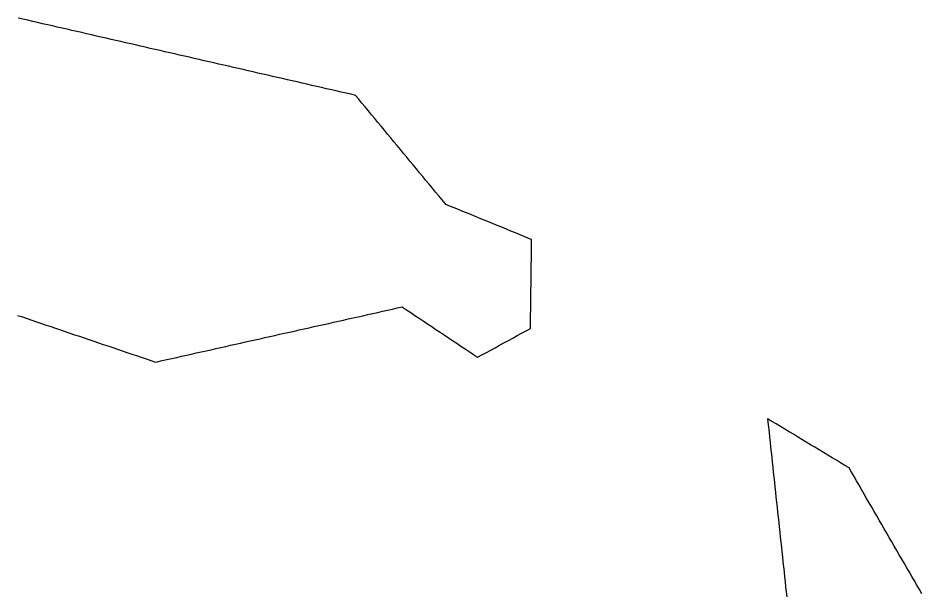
# Model space of a CAD drawing. Header units: millimetres. Extents: x 230 to 3347, y 514 to 5196.
# Drawn here: x 2836.2 to 3016.1, y 3216.7 to 3331.2 of the extents above; entities that cross this region are included whole.
import ezdxf

# ---------------------------------------------------------------- set-up
doc = ezdxf.new("R2010")
doc.units = ezdxf.units.MM
doc.layers.add('ALL_ISLANDS', color=7, linetype='Continuous')
doc.layers.add('OUTLINE_ISLAND_01', color=7, linetype='Continuous')

msp = doc.modelspace()

# ---------------------------------------------------------------- linework, layer by layer
at = {"layer": 'ALL_ISLANDS'}
for points in [[(2836.091, 3271.9827), (2837.038, 3271.6615), (2837.985, 3271.3403), (2838.932, 3271.0191), (2839.8791, 3270.698), (2840.8261, 3270.3768), (2841.7731, 3270.0556), (2842.7201, 3269.7344), (2843.6671, 3269.4133), (2844.6142, 3269.0921), (2845.5612, 3268.7709), (2846.5082, 3268.4497), (2847.4552, 3268.1286), (2848.4022, 3267.8074), (2849.3493, 3267.4862), (2850.2963, 3267.165), (2851.2433, 3266.8439), (2852.1903, 3266.5227), (2853.1373, 3266.2015), (2854.0844, 3265.8803), (2855.0314, 3265.5592), (2855.9784, 3265.238), (2856.9254, 3264.9168), (2857.8724, 3264.5956), (2858.8195, 3264.2745), (2859.7665, 3263.9533), (2860.7135, 3263.6321), (2861.6605, 3263.3109), (2862.6075, 3262.9898), (2863.5546, 3262.6686), (2863.868, 3262.7388), (2864.8438, 3262.9573), (2865.8196, 3263.1759), (2866.7955, 3263.3944), (2867.7713, 3263.613), (2868.7471, 3263.8315), (2869.723, 3264.0501), (2870.6988, 3264.2686), (2871.6746, 3264.4871), (2872.6504, 3264.7057), (2873.6263, 3264.9242), (2874.6021, 3265.1428), (2875.5779, 3265.3613), (2876.5537, 3265.5799), (2877.5296, 3265.7984), (2878.5054, 3266.017), (2879.4812, 3266.2355), (2880.457, 3266.4541), (2881.4329, 3266.6726), (2882.4087, 3266.8912), (2883.3845, 3267.1097), (2884.3603, 3267.3283), (2885.3362, 3267.5468), (2886.312, 3267.7653), (2887.2878, 3267.9839), (2888.2637, 3268.2024), (2889.2395, 3268.421), (2890.2153, 3268.6395), (2891.1911, 3268.8581), (2892.167, 3269.0766), (2893.1428, 3269.2952), (2894.1186, 3269.5137), (2895.0944, 3269.7323), (2896.0703, 3269.9508), (2897.0461, 3270.1694), (2898.0219, 3270.3879), (2898.9977, 3270.6065), (2899.9736, 3270.825), (2900.9494, 3271.0435), (2901.9252, 3271.2621), (2902.9011, 3271.4806), (2903.8769, 3271.6992), (2904.8527, 3271.9177), (2905.8285, 3272.1363), (2906.8044, 3272.3548), (2907.7802, 3272.5734), (2908.756, 3272.7919), (2909.7318, 3273.0105), (2910.7077, 3273.229), (2911.6835, 3273.4476), (2912.6593, 3273.6661), (2912.706, 3273.6349), (2913.5376, 3273.0795), (2914.3691, 3272.524), (2915.2007, 3271.9686), (2916.0322, 3271.4131), (2916.8638, 3270.8577), (2917.6953, 3270.3022), (2918.5269, 3269.7468), (2919.3584, 3269.1913), (2920.19, 3268.6359), (2921.0215, 3268.0804), (2921.8531, 3267.525), (2922.6846, 3266.9695), (2923.5162, 3266.4141), (2924.3477, 3265.8586), (2925.1793, 3265.3032), (2926.0108, 3264.7477), (2926.8424, 3264.1923), (2927.6739, 3263.6368), (2928.5355, 3264.1065), (2929.4135, 3264.5851), (2930.2916, 3265.0637), (2931.1696, 3265.5423), (2932.0476, 3266.0209), (2932.9256, 3266.4996), (2933.8036, 3266.9782), (2934.6817, 3267.4568), (2935.5597, 3267.9354), (2936.4377, 3268.414), (2937.3157, 3268.8927), (2938.1938, 3269.3713), (2938.2034, 3270.0912), (2938.2169, 3271.0911), (2938.2304, 3272.091), (2938.2438, 3273.0909), (2938.2573, 3274.0908), (2938.2707, 3275.0907), (2938.2842, 3276.0906), (2938.2976, 3277.0905), (2938.3111, 3278.0905), (2938.3245, 3279.0904), (2938.338, 3280.0903), (2938.3514, 3281.0902), (2938.3649, 3282.0901), (2938.3783, 3283.09), (2938.3918, 3284.0899), (2938.4052, 3285.0898), (2938.4187, 3286.0897), (2938.4322, 3287.0896), (2938.0214, 3287.2575), (2937.0958, 3287.6359), (2936.1701, 3288.0143), (2935.2445, 3288.3927), (2934.3188, 3288.7711), (2933.3932, 3289.1494), (2932.4675, 3289.5278), (2931.5419, 3289.9062), (2930.6162, 3290.2846), (2929.6906, 3290.663), (2928.7649, 3291.0413), (2927.8393, 3291.4197), (2926.9136, 3291.7981), (2925.988, 3292.1765), (2925.0623, 3292.5549), (2924.1367, 3292.9333), (2923.211, 3293.3116), (2922.2854, 3293.69), (2921.3597, 3294.0684), (2921.2214, 3294.2357), (2920.584, 3295.0063), (2919.9467, 3295.777), (2919.3094, 3296.5476), (2918.6721, 3297.3182), (2918.0348, 3298.0888), (2917.3975, 3298.8594), (2916.7602, 3299.63), (2916.1229, 3300.4006), (2915.4856, 3301.1712), (2914.8483, 3301.9418), (2914.211, 3302.7125), (2913.5737, 3303.4831), (2912.9364, 3304.2537), (2912.2991, 3305.0243), (2911.6618, 3305.7949), (2911.0245, 3306.5655), (2910.3872, 3307.3361), (2909.7499, 3308.1067), (2909.1126, 3308.8773), (2908.4752, 3309.648), (2907.8379, 3310.4186), (2907.2006, 3311.1892), (2906.5633, 3311.9598), (2905.926, 3312.7304), (2905.2887, 3313.501), (2904.6514, 3314.2716), (2904.0141, 3315.0422), (2903.3768, 3315.8129), (2902.4675, 3316.0213), (2901.4928, 3316.2447), (2900.518, 3316.4681), (2899.5433, 3316.6915), (2898.5686, 3316.9149), (2897.5939, 3317.1383), (2896.6191, 3317.3617), (2895.6444, 3317.5851), (2894.6697, 3317.8086), (2893.695, 3318.032), (2892.7202, 3318.2554), (2891.7455, 3318.4788), (2890.7708, 3318.7022), (2889.7961, 3318.9256), (2888.8214, 3319.149), (2887.8466, 3319.3724), (2886.8719, 3319.5958), (2885.8972, 3319.8193), (2884.9225, 3320.0427), (2883.9477, 3320.2661), (2882.973, 3320.4895), (2881.9983, 3320.7129), (2881.0236, 3320.9363), (2880.0488, 3321.1597), (2879.0741, 3321.3831), (2878.0994, 3321.6065), (2877.1247, 3321.83), (2876.1499, 3322.0534), (2875.1752, 3322.2768), (2874.2005, 3322.5002), (2873.2258, 3322.7236), (2872.251, 3322.947), (2871.2763, 3323.1704), (2870.3016, 3323.3938), (2869.3269, 3323.6172), (2868.3521, 3323.8407), (2867.3774, 3324.0641), (2866.4027, 3324.2875), (2865.428, 3324.5109), (2864.4532, 3324.7343), (2863.4785, 3324.9577), (2862.5038, 3325.1811), (2861.5291, 3325.4045), (2860.5543, 3325.6279), (2859.5796, 3325.8514), (2858.6049, 3326.0748), (2857.6302, 3326.2982), (2856.6554, 3326.5216), (2855.6807, 3326.745), (2854.706, 3326.9684), (2853.7313, 3327.1918), (2852.7565, 3327.4152), (2851.7818, 3327.6386), (2850.8071, 3327.8621), (2849.8324, 3328.0855), (2848.8577, 3328.3089), (2847.8829, 3328.5323), (2846.9082, 3328.7557), (2845.9335, 3328.9791), (2844.9588, 3329.2025), (2843.984, 3329.4259), (2843.0093, 3329.6493), (2842.0346, 3329.8727), (2841.0599, 3330.0962), (2840.0851, 3330.3196), (2839.1104, 3330.543), (2838.1357, 3330.7664), (2837.161, 3330.9898), (2836.1862, 3331.2132)], [(3016.1245, 3216.4699), (3015.6243, 3217.3358), (3015.1241, 3218.2018), (3014.6239, 3219.0677), (3014.1238, 3219.9336), (3013.6236, 3220.7995), (3013.1234, 3221.6655), (3012.6232, 3222.5314), (3012.1231, 3223.3973), (3011.6229, 3224.2632), (3011.1227, 3225.1292), (3010.6225, 3225.9951), (3010.1224, 3226.861), (3009.6222, 3227.7269), (3009.122, 3228.5929), (3008.6218, 3229.4588), (3008.1217, 3230.3247), (3007.6215, 3231.1906), (3007.1213, 3232.0566), (3006.6211, 3232.9225), (3006.121, 3233.7884), (3005.6208, 3234.6543), (3005.1206, 3235.5203), (3004.6204, 3236.3862), (3004.1203, 3237.2521), (3003.6201, 3238.118), (3003.1199, 3238.9839), (3002.6197, 3239.8499), (3002.1196, 3240.7158), (3001.6194, 3241.5817), (3000.8037, 3242.0741), (2999.9476, 3242.5909), (2999.0915, 3243.1077), (2998.2354, 3243.6245), (2997.3793, 3244.1413), (2996.5232, 3244.6581), (2995.667, 3245.1749), (2994.8109, 3245.6916), (2993.9548, 3246.2084), (2993.0987, 3246.7252), (2992.2426, 3247.242), (2991.3865, 3247.7588), (2990.5304, 3248.2756), (2989.6743, 3248.7924), (2988.8182, 3249.3092), (2987.962, 3249.826), (2987.1059, 3250.3428), (2986.2498, 3250.8596), (2985.3937, 3251.3764), (2985.4683, 3250.6827), (2985.5753, 3249.6884), (2985.6822, 3248.6942), (2985.7892, 3247.6999), (2985.8961, 3246.7056), (2986.0031, 3245.7114), (2986.11, 3244.7171), (2986.2169, 3243.7228), (2986.3239, 3242.7286), (2986.4308, 3241.7343), (2986.5378, 3240.74), (2986.6447, 3239.7458), (2986.7517, 3238.7515), (2986.8586, 3237.7572), (2986.9656, 3236.763), (2987.0725, 3235.7687), (2987.1795, 3234.7744), (2987.2864, 3233.7802), (2987.3934, 3232.7859), (2987.5003, 3231.7916), (2987.6072, 3230.7974), (2987.7142, 3229.8031), (2987.8211, 3228.8089), (2987.9281, 3227.8146), (2988.035, 3226.8203), (2988.142, 3225.8261), (2988.2489, 3224.8318), (2988.3559, 3223.8375), (2988.4628, 3222.8433), (2988.5698, 3221.849), (2988.6767, 3220.8547), (2988.7837, 3219.8605), (2988.8906, 3218.8662), (2988.9975, 3217.8719), (2989.1045, 3216.8777), (2989.2114, 3215.8834)]]:
    msp.add_lwpolyline(points, dxfattribs=at)
at = {"layer": 'OUTLINE_ISLAND_01'}
for points in [[(2836.091, 3271.9827), (2837.038, 3271.6615), (2837.985, 3271.3403), (2838.932, 3271.0191), (2839.8791, 3270.698), (2840.8261, 3270.3768), (2841.7731, 3270.0556), (2842.7201, 3269.7344), (2843.6671, 3269.4133), (2844.6142, 3269.0921), (2845.5612, 3268.7709), (2846.5082, 3268.4497), (2847.4552, 3268.1286), (2848.4022, 3267.8074), (2849.3493, 3267.4862), (2850.2963, 3267.165), (2851.2433, 3266.8439), (2852.1903, 3266.5227), (2853.1373, 3266.2015), (2854.0844, 3265.8803), (2855.0314, 3265.5592), (2855.9784, 3265.238), (2856.9254, 3264.9168), (2857.8724, 3264.5956), (2858.8195, 3264.2745), (2859.7665, 3263.9533), (2860.7135, 3263.6321), (2861.6605, 3263.3109), (2862.6075, 3262.9898), (2863.5546, 3262.6686), (2863.868, 3262.7388), (2864.8438, 3262.9573), (2865.8196, 3263.1759), (2866.7955, 3263.3944), (2867.7713, 3263.613), (2868.7471, 3263.8315), (2869.723, 3264.0501), (2870.6988, 3264.2686), (2871.6746, 3264.4871), (2872.6504, 3264.7057), (2873.6263, 3264.9242), (2874.6021, 3265.1428), (2875.5779, 3265.3613), (2876.5537, 3265.5799), (2877.5296, 3265.7984), (2878.5054, 3266.017), (2879.4812, 3266.2355), (2880.457, 3266.4541), (2881.4329, 3266.6726), (2882.4087, 3266.8912), (2883.3845, 3267.1097), (2884.3603, 3267.3283), (2885.3362, 3267.5468), (2886.312, 3267.7653), (2887.2878, 3267.9839), (2888.2637, 3268.2024), (2889.2395, 3268.421), (2890.2153, 3268.6395), (2891.1911, 3268.8581), (2892.167, 3269.0766), (2893.1428, 3269.2952), (2894.1186, 3269.5137), (2895.0944, 3269.7323), (2896.0703, 3269.9508), (2897.0461, 3270.1694), (2898.0219, 3270.3879), (2898.9977, 3270.6065), (2899.9736, 3270.825), (2900.9494, 3271.0435), (2901.9252, 3271.2621), (2902.9011, 3271.4806), (2903.8769, 3271.6992), (2904.8527, 3271.9177), (2905.8285, 3272.1363), (2906.8044, 3272.3548), (2907.7802, 3272.5734), (2908.756, 3272.7919), (2909.7318, 3273.0105), (2910.7077, 3273.229), (2911.6835, 3273.4476), (2912.6593, 3273.6661), (2912.706, 3273.6349), (2913.5376, 3273.0795), (2914.3691, 3272.524), (2915.2007, 3271.9686), (2916.0322, 3271.4131), (2916.8638, 3270.8577), (2917.6953, 3270.3022), (2918.5269, 3269.7468), (2919.3584, 3269.1913), (2920.19, 3268.6359), (2921.0215, 3268.0804), (2921.8531, 3267.525), (2922.6846, 3266.9695), (2923.5162, 3266.4141), (2924.3477, 3265.8586), (2925.1793, 3265.3032), (2926.0108, 3264.7477), (2926.8424, 3264.1923), (2927.6739, 3263.6368), (2928.5355, 3264.1065), (2929.4135, 3264.5851), (2930.2916, 3265.0637), (2931.1696, 3265.5423), (2932.0476, 3266.0209), (2932.9256, 3266.4996), (2933.8036, 3266.9782), (2934.6817, 3267.4568), (2935.5597, 3267.9354), (2936.4377, 3268.414), (2937.3157, 3268.8927), (2938.1938, 3269.3713), (2938.2034, 3270.0912), (2938.2169, 3271.0911), (2938.2304, 3272.091), (2938.2438, 3273.0909), (2938.2573, 3274.0908), (2938.2707, 3275.0907), (2938.2842, 3276.0906), (2938.2976, 3277.0905), (2938.3111, 3278.0905), (2938.3245, 3279.0904), (2938.338, 3280.0903), (2938.3514, 3281.0902), (2938.3649, 3282.0901), (2938.3783, 3283.09), (2938.3918, 3284.0899), (2938.4052, 3285.0898), (2938.4187, 3286.0897), (2938.4322, 3287.0896), (2938.0214, 3287.2575), (2937.0958, 3287.6359), (2936.1701, 3288.0143), (2935.2445, 3288.3927), (2934.3188, 3288.7711), (2933.3932, 3289.1494), (2932.4675, 3289.5278), (2931.5419, 3289.9062), (2930.6162, 3290.2846), (2929.6906, 3290.663), (2928.7649, 3291.0413), (2927.8393, 3291.4197), (2926.9136, 3291.7981), (2925.988, 3292.1765), (2925.0623, 3292.5549), (2924.1367, 3292.9333), (2923.211, 3293.3116), (2922.2854, 3293.69), (2921.3597, 3294.0684), (2921.2214, 3294.2357), (2920.584, 3295.0063), (2919.9467, 3295.777), (2919.3094, 3296.5476), (2918.6721, 3297.3182), (2918.0348, 3298.0888), (2917.3975, 3298.8594), (2916.7602, 3299.63), (2916.1229, 3300.4006), (2915.4856, 3301.1712), (2914.8483, 3301.9418), (2914.211, 3302.7125), (2913.5737, 3303.4831), (2912.9364, 3304.2537), (2912.2991, 3305.0243), (2911.6618, 3305.7949), (2911.0245, 3306.5655), (2910.3872, 3307.3361), (2909.7499, 3308.1067), (2909.1126, 3308.8773), (2908.4752, 3309.648), (2907.8379, 3310.4186), (2907.2006, 3311.1892), (2906.5633, 3311.9598), (2905.926, 3312.7304), (2905.2887, 3313.501), (2904.6514, 3314.2716), (2904.0141, 3315.0422), (2903.3768, 3315.8129), (2902.4675, 3316.0213), (2901.4928, 3316.2447), (2900.518, 3316.4681), (2899.5433, 3316.6915), (2898.5686, 3316.9149), (2897.5939, 3317.1383), (2896.6191, 3317.3617), (2895.6444, 3317.5851), (2894.6697, 3317.8086), (2893.695, 3318.032), (2892.7202, 3318.2554), (2891.7455, 3318.4788), (2890.7708, 3318.7022), (2889.7961, 3318.9256), (2888.8214, 3319.149), (2887.8466, 3319.3724), (2886.8719, 3319.5958), (2885.8972, 3319.8193), (2884.9225, 3320.0427), (2883.9477, 3320.2661), (2882.973, 3320.4895), (2881.9983, 3320.7129), (2881.0236, 3320.9363), (2880.0488, 3321.1597), (2879.0741, 3321.3831), (2878.0994, 3321.6065), (2877.1247, 3321.83), (2876.1499, 3322.0534), (2875.1752, 3322.2768), (2874.2005, 3322.5002), (2873.2258, 3322.7236), (2872.251, 3322.947), (2871.2763, 3323.1704), (2870.3016, 3323.3938), (2869.3269, 3323.6172), (2868.3521, 3323.8407), (2867.3774, 3324.0641), (2866.4027, 3324.2875), (2865.428, 3324.5109), (2864.4532, 3324.7343), (2863.4785, 3324.9577), (2862.5038, 3325.1811), (2861.5291, 3325.4045), (2860.5543, 3325.6279), (2859.5796, 3325.8514), (2858.6049, 3326.0748), (2857.6302, 3326.2982), (2856.6554, 3326.5216), (2855.6807, 3326.745), (2854.706, 3326.9684), (2853.7313, 3327.1918), (2852.7565, 3327.4152), (2851.7818, 3327.6386), (2850.8071, 3327.8621), (2849.8324, 3328.0855), (2848.8577, 3328.3089), (2847.8829, 3328.5323), (2846.9082, 3328.7557), (2845.9335, 3328.9791), (2844.9588, 3329.2025), (2843.984, 3329.4259), (2843.0093, 3329.6493), (2842.0346, 3329.8727), (2841.0599, 3330.0962), (2840.0851, 3330.3196), (2839.1104, 3330.543), (2838.1357, 3330.7664), (2837.161, 3330.9898), (2836.1862, 3331.2132)], [(3016.1245, 3216.4699), (3015.6243, 3217.3358), (3015.1241, 3218.2018), (3014.6239, 3219.0677), (3014.1238, 3219.9336), (3013.6236, 3220.7995), (3013.1234, 3221.6655), (3012.6232, 3222.5314), (3012.1231, 3223.3973), (3011.6229, 3224.2632), (3011.1227, 3225.1292), (3010.6225, 3225.9951), (3010.1224, 3226.861), (3009.6222, 3227.7269), (3009.122, 3228.5929), (3008.6218, 3229.4588), (3008.1217, 3230.3247), (3007.6215, 3231.1906), (3007.1213, 3232.0566), (3006.6211, 3232.9225), (3006.121, 3233.7884), (3005.6208, 3234.6543), (3005.1206, 3235.5203), (3004.6204, 3236.3862), (3004.1203, 3237.2521), (3003.6201, 3238.118), (3003.1199, 3238.9839), (3002.6197, 3239.8499), (3002.1196, 3240.7158), (3001.6194, 3241.5817), (3000.8037, 3242.0741), (2999.9476, 3242.5909), (2999.0915, 3243.1077), (2998.2354, 3243.6245), (2997.3793, 3244.1413), (2996.5232, 3244.6581), (2995.667, 3245.1749), (2994.8109, 3245.6916), (2993.9548, 3246.2084), (2993.0987, 3246.7252), (2992.2426, 3247.242), (2991.3865, 3247.7588), (2990.5304, 3248.2756), (2989.6743, 3248.7924), (2988.8182, 3249.3092), (2987.962, 3249.826), (2987.1059, 3250.3428), (2986.2498, 3250.8596), (2985.3937, 3251.3764), (2985.4683, 3250.6827), (2985.5753, 3249.6884), (2985.6822, 3248.6942), (2985.7892, 3247.6999), (2985.8961, 3246.7056), (2986.0031, 3245.7114), (2986.11, 3244.7171), (2986.2169, 3243.7228), (2986.3239, 3242.7286), (2986.4308, 3241.7343), (2986.5378, 3240.74), (2986.6447, 3239.7458), (2986.7517, 3238.7515), (2986.8586, 3237.7572), (2986.9656, 3236.763), (2987.0725, 3235.7687), (2987.1795, 3234.7744), (2987.2864, 3233.7802), (2987.3934, 3232.7859), (2987.5003, 3231.7916), (2987.6072, 3230.7974), (2987.7142, 3229.8031), (2987.8211, 3228.8089), (2987.9281, 3227.8146), (2988.035, 3226.8203), (2988.142, 3225.8261), (2988.2489, 3224.8318), (2988.3559, 3223.8375), (2988.4628, 3222.8433), (2988.5698, 3221.849), (2988.6767, 3220.8547), (2988.7837, 3219.8605), (2988.8906, 3218.8662), (2988.9975, 3217.8719), (2989.1045, 3216.8777), (2989.2114, 3215.8834)]]:
    msp.add_lwpolyline(points, dxfattribs=at)

doc.saveas('drawing.dxf')
